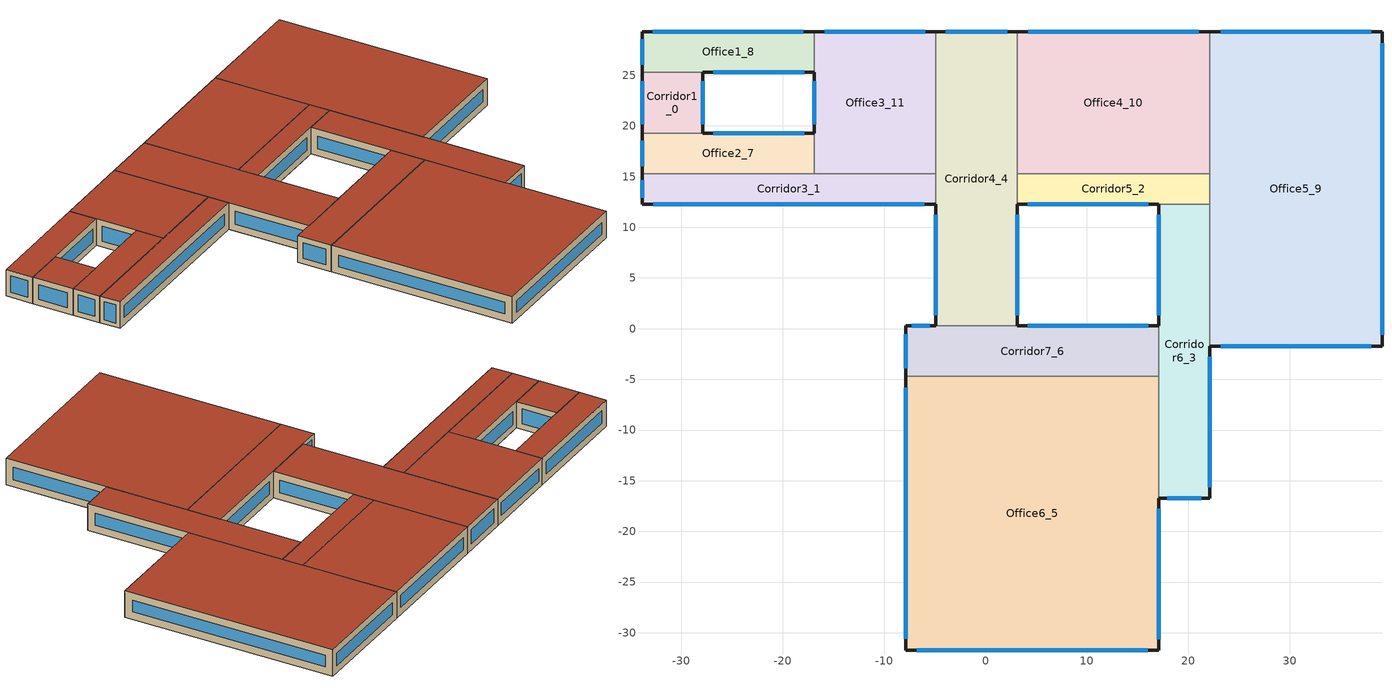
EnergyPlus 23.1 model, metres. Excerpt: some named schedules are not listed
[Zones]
Corridor1_0
 floor outside (90.1-2019 Nonresidential CZ 0 Exterior Floor (Mass)): -33.89,19.28 -33.89,25.28 -27.89,25.28 -27.89,19.28 z7.07
 wall outside (90.1-2019 Nonresidential CZ 0 Exterior Wall (Mass)): -27.89,19.28 -27.89,25.28 / -33.89,25.28 -33.89,19.28 z7.07:11.07
 wall to Office2_7 (Interior Partition (Mass)): -33.89,19.28 -27.89,19.28 z7.07:11.07
 wall to Office1_8 (Interior Partition (Mass)): -27.89,25.28 -33.89,25.28 z7.07:11.07
 window (DoublePaneLoEe2): -27.89,20.16 -27.89,24.41 / -33.89,24.41 -33.89,20.16 z7.94:10.2
 roof outside (90.1-2019 Nonresidential CZ 0 Exterior Roof (Mass)): -33.89,19.28 -27.89,19.28 -27.89,25.28 -33.89,25.28 z11.07
Corridor3_1
 floor outside (90.1-2019 Nonresidential CZ 0 Exterior Floor (Mass)): -33.89,15.28 -4.89,15.28 -4.89,12.28 -33.89,12.28 z7.07
 wall outside (90.1-2019 Nonresidential CZ 0 Exterior Wall (Mass)): -33.89,15.28 -33.89,12.28 -4.89,12.28 z7.07:11.07
 wall to Corridor4_4 (Interior Partition (Mass)): -4.89,12.28 -4.89,15.28 z7.07:11.07
 wall to Office3_11 (Interior Partition (Mass)): -4.89,15.28 -16.89,15.28 z7.07:11.07
 wall to Office2_7 (Interior Partition (Mass)): -16.89,15.28 -33.89,15.28 z7.07:11.07
 window (DoublePaneLoEe2): -33.89,14.66 -33.89,12.91 z7.7:10.45; -32.76,12.28 -6.03,12.28 z8.21:9.94
 roof outside (90.1-2019 Nonresidential CZ 0 Exterior Roof (Mass)): -33.89,15.28 -33.89,12.28 -4.89,12.28 -4.89,15.28 z11.07
Corridor5_2
 floor outside (90.1-2019 Nonresidential CZ 0 Exterior Floor (Mass)): 3.11,15.28 22.11,15.28 22.11,12.28 3.11,12.28 z7.07
 wall outside (90.1-2019 Nonresidential CZ 0 Exterior Wall (Mass)): 3.11,12.28 17.11,12.28 z7.07:11.07
 wall to Corridor4_4 (Interior Partition (Mass)): 3.11,15.28 3.11,12.28 z7.07:11.07
 wall to Corridor6_3 (Interior Partition (Mass)): 17.11,12.28 22.11,12.28 z7.07:11.07
 wall to Office5_9 (Interior Partition (Mass)): 22.11,12.28 22.11,15.28 z7.07:11.07
 wall to Office4_10 (Interior Partition (Mass)): 22.11,15.28 3.11,15.28 z7.07:11.07
 window (DoublePaneLoEe2): 4.16,12.28 16.05,12.28 z8.13:10.02
 roof outside (90.1-2019 Nonresidential CZ 0 Exterior Roof (Mass)): 3.11,15.28 3.11,12.28 22.11,12.28 22.11,15.28 z11.07
Corridor6_3
 floor outside (90.1-2019 Nonresidential CZ 0 Exterior Floor (Mass)): 17.11,12.28 22.11,12.28 22.11,-16.72 17.11,-16.72 z7.07
 wall outside (90.1-2019 Nonresidential CZ 0 Exterior Wall (Mass)): 17.11,12.28 17.11,0.28 / 17.11,-16.72 22.11,-16.72 22.11,-1.72 z7.07:11.07
 wall to Office6_5 (Interior Partition (Mass)): 17.11,-4.72 17.11,-16.72 z7.07:11.07
 wall to Corridor7_6 (Interior Partition (Mass)): 17.11,0.28 17.11,-4.72 z7.07:11.07
 wall to Office5_9 (Interior Partition (Mass)): 22.11,-1.72 22.11,12.28 z7.07:11.07
 window (DoublePaneLoEe2): 17.11,11.25 17.11,1.32 z8.11:10.04; 17.92,-16.72 21.29,-16.72 z7.89:10.26; 22.11,-15.65 22.11,-2.78 z8.14:10.01
 roof outside (90.1-2019 Nonresidential CZ 0 Exterior Roof (Mass)): 17.11,12.28 17.11,-16.72 22.11,-16.72 22.11,12.28 z11.07
Corridor4_4
 floor outside (90.1-2019 Nonresidential CZ 0 Exterior Floor (Mass)): -4.89,0.28 -4.89,29.28 3.11,29.28 3.11,0.28 z7.07
 wall outside (90.1-2019 Nonresidential CZ 0 Exterior Wall (Mass)): 3.11,0.28 3.11,12.28 / 3.11,29.28 -4.89,29.28 / -4.89,12.28 -4.89,0.28 z7.07:11.07
 wall to Corridor7_6 (Interior Partition (Mass)): -4.89,0.28 3.11,0.28 z7.07:11.07
 wall to Office4_10 (Interior Partition (Mass)): 3.11,15.28 3.11,29.28 z7.07:11.07
 wall to Office3_11 (Interior Partition (Mass)): -4.89,29.28 -4.89,15.28 z7.07:11.07
 window (DoublePaneLoEe2): 3.11,1.32 3.11,11.25 / -4.89,11.25 -4.89,1.32 z8.11:10.04; 2.16,29.28 -3.94,29.28 z8.02:10.12
 roof outside (90.1-2019 Nonresidential CZ 0 Exterior Roof (Mass)): -4.89,0.28 3.11,0.28 3.11,29.28 -4.89,29.28 z11.07
Office6_5
 floor outside (90.1-2019 Nonresidential CZ 0 Exterior Floor (Mass)): -7.89,-31.72 -7.89,-4.72 17.11,-4.72 17.11,-31.72 z7.07
 wall outside (90.1-2019 Nonresidential CZ 0 Exterior Wall (Mass)): -7.89,-4.72 -7.89,-31.72 17.11,-31.72 17.11,-16.72 z7.07:11.07
 wall to Corridor7_6 (Interior Partition (Mass)): 17.11,-4.72 -7.89,-4.72 z7.07:11.07
 window (DoublePaneLoEe2): -6.77,-31.72 15.99,-31.72 z8.19:9.95; 17.11,-30.65 17.11,-17.78 z8.14:10.01; -7.89,-5.84 -7.89,-30.59 z8.2:9.95
 roof outside (90.1-2019 Nonresidential CZ 0 Exterior Roof (Mass)): -7.89,-31.72 17.11,-31.72 17.11,-4.72 -7.89,-4.72 z11.07
Corridor7_6
 floor outside (90.1-2019 Nonresidential CZ 0 Exterior Floor (Mass)): -7.89,-4.72 -7.89,0.28 17.11,0.28 17.11,-4.72 z7.07
 wall outside (90.1-2019 Nonresidential CZ 0 Exterior Wall (Mass)): -4.89,0.28 -7.89,0.28 -7.89,-4.72 / 17.11,0.28 3.11,0.28 z7.07:11.07
 window (DoublePaneLoEe2): -5.52,0.28 -7.27,0.28 z7.7:10.45; 16.05,0.28 4.16,0.28 z8.13:10.02; -7.89,-0.53 -7.89,-3.9 z7.89:10.26
 roof outside (90.1-2019 Nonresidential CZ 0 Exterior Roof (Mass)): -7.89,-4.72 17.11,-4.72 17.11,0.28 -7.89,0.28 z11.07
Office2_7
 floor outside (90.1-2019 Nonresidential CZ 0 Exterior Floor (Mass)): -33.89,19.28 -16.89,19.28 -16.89,15.28 -33.89,15.28 z7.07
 wall outside (90.1-2019 Nonresidential CZ 0 Exterior Wall (Mass)): -33.89,19.28 -33.89,15.28 / -16.89,19.28 -27.89,19.28 z7.07:11.07
 wall to Office3_11 (Interior Partition (Mass)): -16.89,15.28 -16.89,19.28 z7.07:11.07
 window (DoublePaneLoEe2): -33.89,18.55 -33.89,16.02 z7.81:10.34; -17.91,19.28 -26.87,19.28 z8.09:10.05
 roof outside (90.1-2019 Nonresidential CZ 0 Exterior Roof (Mass)): -33.89,19.28 -33.89,15.28 -16.89,15.28 -16.89,19.28 z11.07
Office1_8
 floor outside (90.1-2019 Nonresidential CZ 0 Exterior Floor (Mass)): -33.89,29.28 -16.89,29.28 -16.89,25.28 -33.89,25.28 z7.07
 wall outside (90.1-2019 Nonresidential CZ 0 Exterior Wall (Mass)): -27.89,25.28 -16.89,25.28 / -16.89,29.28 -33.89,29.28 -33.89,25.28 z7.07:11.07
 wall to Office3_11 (Interior Partition (Mass)): -16.89,25.28 -16.89,29.28 z7.07:11.07
 window (DoublePaneLoEe2): -33.89,28.55 -33.89,26.02 z7.81:10.34; -26.87,25.28 -17.91,25.28 z8.09:10.05; -17.98,29.28 -32.81,29.28 z8.16:9.99
 roof outside (90.1-2019 Nonresidential CZ 0 Exterior Roof (Mass)): -33.89,29.28 -33.89,25.28 -16.89,25.28 -16.89,29.28 z11.07
Office5_9
 floor outside (90.1-2019 Nonresidential CZ 0 Exterior Floor (Mass)): 22.11,-1.72 22.11,29.28 39.11,29.28 39.11,-1.72 z7.07
 wall outside (90.1-2019 Nonresidential CZ 0 Exterior Wall (Mass)): 22.11,-1.72 39.11,-1.72 39.11,29.28 22.11,29.28 z7.07:11.07
 wall to Office4_10 (Interior Partition (Mass)): 22.11,29.28 22.11,15.28 z7.07:11.07
 window (DoublePaneLoEe2): 23.19,-1.72 38.02,-1.72 / 38.02,29.28 23.19,29.28 z8.16:9.99; 39.11,-0.58 39.11,28.15 z8.21:9.94
 roof outside (90.1-2019 Nonresidential CZ 0 Exterior Roof (Mass)): 22.11,-1.72 39.11,-1.72 39.11,29.28 22.11,29.28 z11.07
Office4_10
 floor outside (90.1-2019 Nonresidential CZ 0 Exterior Floor (Mass)): 3.11,29.28 22.11,29.28 22.11,15.28 3.11,15.28 z7.07
 wall outside (90.1-2019 Nonresidential CZ 0 Exterior Wall (Mass)): 22.11,29.28 3.11,29.28 z7.07:11.07
 window (DoublePaneLoEe2): 21.01,29.28 4.2,29.28 z8.17:9.98
 roof outside (90.1-2019 Nonresidential CZ 0 Exterior Roof (Mass)): 3.11,29.28 3.11,15.28 22.11,15.28 22.11,29.28 z11.07
Office3_11
 floor outside (90.1-2019 Nonresidential CZ 0 Exterior Floor (Mass)): -16.89,15.28 -16.89,29.28 -4.89,29.28 -4.89,15.28 z7.07
 wall outside (90.1-2019 Nonresidential CZ 0 Exterior Wall (Mass)): -4.89,29.28 -16.89,29.28 / -16.89,25.28 -16.89,19.28 z7.07:11.07
 window (90.1-2019 Nonresidential CZ 0 Glazing (Operable)): -5.93,29.28 -15.86,29.28 z8.11:10.04; -16.89,24.41 -16.89,20.16 z7.94:10.2
 roof outside (90.1-2019 Nonresidential CZ 0 Exterior Roof (Mass)): -16.89,15.28 -4.89,15.28 -4.89,29.28 -16.89,29.28 z11.07
[Site:GroundTemperature:BuildingSurface]
18, 18, 18, 18, 18, 18, 18, 18, 18, 18, 18, 18
[Site:GroundReflectance]
0.2, 0.2, 0.2, 0.2, 0.2, 0.2, 0.2, 0.2, 0.2, 0.2, 0.2, 0.2
[Site:GroundReflectance:SnowModifier]
1, 1
[Site:WeatherStation]
Wind Sensor Height Above Ground {m}=10; Wind Speed Profile Exponent=0.22; Wind Speed Profile Boundary Layer Thickness {m}=370; Air Temperature Sensor Height Above Ground {m}=1.5
[SizingPeriod:WeatherFileConditionType] Use Weather File Daylight Saving Period=No; Use Weather File Rain and Snow Indicators=No
Name | Period Selection | Day Type
Extreme Summer Weather Period for Design | SummerExtreme | SummerDesignDay
Extreme Winter Weather Period for Design | WinterExtreme | WinterDesignDay
[Building]
Building: North Axis {deg}=0; Terrain=Suburbs; Loads Convergence Tolerance Value=0.04; Temperature Convergence Tolerance Value {deltaC}=0.25; Solar Distribution=FullExterior; Maximum Number of Warmup Days=30; Minimum Number of Warmup Days=7
[Construction]
Interior Partition (Mass): Plaster_0.013_Interior Partition (Mass), Plaster_0.013_Interior Partition (Mass)
90.1-2019 Nonresidential CZ 0 Exterior Wall (Mass): Stucco_0.025_90.1-2019 Nonresidential CZ 0 Exterior Wall (Mass), Concrete_0.203_90.1-2019 Nonresidential CZ 0 Exterior Wall (Mass), Mineral Wool_0.006340168156952033_90.1-2019 Nonresidential CZ 0 Exterior Wall (Mass), Plaster_0.013_90.1-2019 Nonresidential CZ 0 Exterior Wall (Mass)
90.1-2019 Nonresidential CZ 0 Exterior Floor (Mass): Stucco_0.025_90.1-2019 Nonresidential CZ 0 Exterior Floor (Mass), Mineral Wool_0.005244967487677573_90.1-2019 Nonresidential CZ 0 Exterior Floor (Mass), Concrete_0.102_90.1-2019 Nonresidential CZ 0 Exterior Floor (Mass), Carpet_0.02_90.1-2019 Nonresidential CZ 0 Exterior Floor (Mass)
90.1-2019 Nonresidential CZ 0 Exterior Roof (Mass): Vaporpermeable Felt_0.003_90.1-2019 Nonresidential CZ 0 Exterior Roof (Mass), XPS Board_0.14713995500631277_90.1-2019 Nonresidential CZ 0 Exterior Roof (Mass), Concrete_0.203_90.1-2019 Nonresidential CZ 0 Exterior Roof (Mass), Acoustic Tile_0.005_90.1-2019 Nonresidential CZ 0 Exterior Roof (Mass)
DoublePaneLoEe2: DoublePaneLoEe2Window
90.1-2019 Nonresidential CZ 0 Glazing (Operable): 90.1-2019 Nonresidential CZ 0 Glazing (Operable)Window
[Material]
Plaster_0.013_Interior Partition (Mass): Roughness=Rough; @Interior Partition (Mass):Plaster-Thickness@ [m]=0.013; @Interior Partition (Mass):Plaster-Conductivity@ [W/m-K]=1; @Interior Partition (Mass):Plaster-Density@ [kg/m3]=2000; @Interior Partition (Mass):Plaster-SpecificHeat@ [J/kg-K]=1130; @Interior Partition (Mass):Plaster-ThermalEmittance@=0.9; @Interior Partition (Mass):Plaster-SolarAbsorptance@=0.7; @Interior Partition (Mass):Plaster-VisibleAbsorptance@=0.7
Stucco_0.025_90.1-2019 Nonresidential CZ 0 Exterior Wall (Mass): Roughness=Smooth; @90.1-2019 Nonresidential CZ 0 Exterior Wall (Mass):Stucco-Thickness@ [m]=0.025; @90.1-2019 Nonresidential CZ 0 Exterior Wall (Mass):Stucco-Conductivity@ [W/m-K]=0.72; @90.1-2019 Nonresidential CZ 0 Exterior Wall (Mass):Stucco-Density@ [kg/m3]=1856; @90.1-2019 Nonresidential CZ 0 Exterior Wall (Mass):Stucco-SpecificHeat@ [J/kg-K]=840; @90.1-2019 Nonresidential CZ 0 Exterior Wall (Mass):Stucco-ThermalEmittance@=0.9; @90.1-2019 Nonresidential CZ 0 Exterior Wall (Mass):Stucco-SolarAbsorptance@=0.7; @90.1-2019 Nonresidential CZ 0 Exterior Wall (Mass):Stucco-VisibleAbsorptance@=0.7
Concrete_0.203_90.1-2019 Nonresidential CZ 0 Exterior Wall (Mass): Roughness=Rough; @90.1-2019 Nonresidential CZ 0 Exterior Wall (Mass):Concrete-Thickness@ [m]=0.203; @90.1-2019 Nonresidential CZ 0 Exterior Wall (Mass):Concrete-Conductivity@ [W/m-K]=2; @90.1-2019 Nonresidential CZ 0 Exterior Wall (Mass):Concrete-Density@ [kg/m3]=2400; @90.1-2019 Nonresidential CZ 0 Exterior Wall (Mass):Concrete-SpecificHeat@ [J/kg-K]=950; @90.1-2019 Nonresidential CZ 0 Exterior Wall (Mass):Concrete-ThermalEmittance@=0.9; @90.1-2019 Nonresidential CZ 0 Exterior Wall (Mass):Concrete-SolarAbsorptance@=0.7; @90.1-2019 Nonresidential CZ 0 Exterior Wall (Mass):Concrete-VisibleAbsorptance@=0.7
Mineral Wool_0.006340168156952033_90.1-2019 Nonresidential CZ 0 Exterior Wall (Mass): Roughness=Rough; @90.1-2019 Nonresidential CZ 0 Exterior Wall (Mass):Mineral Wool-Thickness@ [m]=0.00634017; @90.1-2019 Nonresidential CZ 0 Exterior Wall (Mass):Mineral Wool-Conductivity@ [W/m-K]=0.041; @90.1-2019 Nonresidential CZ 0 Exterior Wall (Mass):Mineral Wool-Density@ [kg/m3]=155; @90.1-2019 Nonresidential CZ 0 Exterior Wall (Mass):Mineral Wool-SpecificHeat@ [J/kg-K]=1130; @90.1-2019 Nonresidential CZ 0 Exterior Wall (Mass):Mineral Wool-ThermalEmittance@=0.9; @90.1-2019 Nonresidential CZ 0 Exterior Wall (Mass):Mineral Wool-SolarAbsorptance@=0.7; @90.1-2019 Nonresidential CZ 0 Exterior Wall (Mass):Mineral Wool-VisibleAbsorptance@=0.7
Plaster_0.013_90.1-2019 Nonresidential CZ 0 Exterior Wall (Mass): Roughness=Rough; @90.1-2019 Nonresidential CZ 0 Exterior Wall (Mass):Plaster-Thickness@ [m]=0.013; @90.1-2019 Nonresidential CZ 0 Exterior Wall (Mass):Plaster-Conductivity@ [W/m-K]=1; @90.1-2019 Nonresidential CZ 0 Exterior Wall (Mass):Plaster-Density@ [kg/m3]=2000; @90.1-2019 Nonresidential CZ 0 Exterior Wall (Mass):Plaster-SpecificHeat@ [J/kg-K]=1130; @90.1-2019 Nonresidential CZ 0 Exterior Wall (Mass):Plaster-ThermalEmittance@=0.9; @90.1-2019 Nonresidential CZ 0 Exterior Wall (Mass):Plaster-SolarAbsorptance@=0.7; @90.1-2019 Nonresidential CZ 0 Exterior Wall (Mass):Plaster-VisibleAbsorptance@=0.7
Stucco_0.025_90.1-2019 Nonresidential CZ 0 Exterior Floor (Mass): Roughness=Smooth; @90.1-2019 Nonresidential CZ 0 Exterior Floor (Mass):Stucco-Thickness@ [m]=0.025; @90.1-2019 Nonresidential CZ 0 Exterior Floor (Mass):Stucco-Conductivity@ [W/m-K]=0.72; @90.1-2019 Nonresidential CZ 0 Exterior Floor (Mass):Stucco-Density@ [kg/m3]=1856; @90.1-2019 Nonresidential CZ 0 Exterior Floor (Mass):Stucco-SpecificHeat@ [J/kg-K]=840; @90.1-2019 Nonresidential CZ 0 Exterior Floor (Mass):Stucco-ThermalEmittance@=0.9; @90.1-2019 Nonresidential CZ 0 Exterior Floor (Mass):Stucco-SolarAbsorptance@=0.7; @90.1-2019 Nonresidential CZ 0 Exterior Floor (Mass):Stucco-VisibleAbsorptance@=0.7
Mineral Wool_0.005244967487677573_90.1-2019 Nonresidential CZ 0 Exterior Floor (Mass): Roughness=Rough; @90.1-2019 Nonresidential CZ 0 Exterior Floor (Mass):Mineral Wool-Thickness@ [m]=0.00524497; @90.1-2019 Nonresidential CZ 0 Exterior Floor (Mass):Mineral Wool-Conductivity@ [W/m-K]=0.041; @90.1-2019 Nonresidential CZ 0 Exterior Floor (Mass):Mineral Wool-Density@ [kg/m3]=155; @90.1-2019 Nonresidential CZ 0 Exterior Floor (Mass):Mineral Wool-SpecificHeat@ [J/kg-K]=1130; @90.1-2019 Nonresidential CZ 0 Exterior Floor (Mass):Mineral Wool-ThermalEmittance@=0.9; @90.1-2019 Nonresidential CZ 0 Exterior Floor (Mass):Mineral Wool-SolarAbsorptance@=0.7; @90.1-2019 Nonresidential CZ 0 Exterior Floor (Mass):Mineral Wool-VisibleAbsorptance@=0.7
Concrete_0.102_90.1-2019 Nonresidential CZ 0 Exterior Floor (Mass): Roughness=Rough; @90.1-2019 Nonresidential CZ 0 Exterior Floor (Mass):Concrete-Thickness@ [m]=0.102; @90.1-2019 Nonresidential CZ 0 Exterior Floor (Mass):Concrete-Conductivity@ [W/m-K]=2; @90.1-2019 Nonresidential CZ 0 Exterior Floor (Mass):Concrete-Density@ [kg/m3]=2400; @90.1-2019 Nonresidential CZ 0 Exterior Floor (Mass):Concrete-SpecificHeat@ [J/kg-K]=950; @90.1-2019 Nonresidential CZ 0 Exterior Floor (Mass):Concrete-ThermalEmittance@=0.9; @90.1-2019 Nonresidential CZ 0 Exterior Floor (Mass):Concrete-SolarAbsorptance@=0.7; @90.1-2019 Nonresidential CZ 0 Exterior Floor (Mass):Concrete-VisibleAbsorptance@=0.7
Carpet_0.02_90.1-2019 Nonresidential CZ 0 Exterior Floor (Mass): Roughness=MediumRough; @90.1-2019 Nonresidential CZ 0 Exterior Floor (Mass):Carpet-Thickness@ [m]=0.02; @90.1-2019 Nonresidential CZ 0 Exterior Floor (Mass):Carpet-Conductivity@ [W/m-K]=0.06; @90.1-2019 Nonresidential CZ 0 Exterior Floor (Mass):Carpet-Density@ [kg/m3]=288; @90.1-2019 Nonresidential CZ 0 Exterior Floor (Mass):Carpet-SpecificHeat@ [J/kg-K]=1380; @90.1-2019 Nonresidential CZ 0 Exterior Floor (Mass):Carpet-ThermalEmittance@=0.9; @90.1-2019 Nonresidential CZ 0 Exterior Floor (Mass):Carpet-SolarAbsorptance@=0.7; @90.1-2019 Nonresidential CZ 0 Exterior Floor (Mass):Carpet-VisibleAbsorptance@=0.7
Vaporpermeable Felt_0.003_90.1-2019 Nonresidential CZ 0 Exterior Roof (Mass): Roughness=Rough; @90.1-2019 Nonresidential CZ 0 Exterior Roof (Mass):Vaporpermeable Felt-Thickness@ [m]=0.003; @90.1-2019 Nonresidential CZ 0 Exterior Roof (Mass):Vaporpermeable Felt-Conductivity@ [W/m-K]=0.909091; @90.1-2019 Nonresidential CZ 0 Exterior Roof (Mass):Vaporpermeable Felt-Density@ [kg/m3]=0.5; @90.1-2019 Nonresidential CZ 0 Exterior Roof (Mass):Vaporpermeable Felt-SpecificHeat@ [J/kg-K]=1800; @90.1-2019 Nonresidential CZ 0 Exterior Roof (Mass):Vaporpermeable Felt-ThermalEmittance@=0.9; @90.1-2019 Nonresidential CZ 0 Exterior Roof (Mass):Vaporpermeable Felt-SolarAbsorptance@=0.7; @90.1-2019 Nonresidential CZ 0 Exterior Roof (Mass):Vaporpermeable Felt-VisibleAbsorptance@=0.7
XPS Board_0.14713995500631277_90.1-2019 Nonresidential CZ 0 Exterior Roof (Mass): Roughness=Rough; @90.1-2019 Nonresidential CZ 0 Exterior Roof (Mass):XPS Board-Thickness@ [m]=0.14714; @90.1-2019 Nonresidential CZ 0 Exterior Roof (Mass):XPS Board-Conductivity@ [W/m-K]=0.034; @90.1-2019 Nonresidential CZ 0 Exterior Roof (Mass):XPS Board-Density@ [kg/m3]=35; @90.1-2019 Nonresidential CZ 0 Exterior Roof (Mass):XPS Board-SpecificHeat@ [J/kg-K]=1400; @90.1-2019 Nonresidential CZ 0 Exterior Roof (Mass):XPS Board-ThermalEmittance@=0.9; @90.1-2019 Nonresidential CZ 0 Exterior Roof (Mass):XPS Board-SolarAbsorptance@=0.7; @90.1-2019 Nonresidential CZ 0 Exterior Roof (Mass):XPS Board-VisibleAbsorptance@=0.7
Concrete_0.203_90.1-2019 Nonresidential CZ 0 Exterior Roof (Mass): Roughness=Rough; @90.1-2019 Nonresidential CZ 0 Exterior Roof (Mass):Concrete-Thickness@ [m]=0.203; @90.1-2019 Nonresidential CZ 0 Exterior Roof (Mass):Concrete-Conductivity@ [W/m-K]=2; @90.1-2019 Nonresidential CZ 0 Exterior Roof (Mass):Concrete-Density@ [kg/m3]=2400; @90.1-2019 Nonresidential CZ 0 Exterior Roof (Mass):Concrete-SpecificHeat@ [J/kg-K]=950; @90.1-2019 Nonresidential CZ 0 Exterior Roof (Mass):Concrete-ThermalEmittance@=0.9; @90.1-2019 Nonresidential CZ 0 Exterior Roof (Mass):Concrete-SolarAbsorptance@=0.7; @90.1-2019 Nonresidential CZ 0 Exterior Roof (Mass):Concrete-VisibleAbsorptance@=0.7
Acoustic Tile_0.005_90.1-2019 Nonresidential CZ 0 Exterior Roof (Mass): Roughness=MediumSmooth; @90.1-2019 Nonresidential CZ 0 Exterior Roof (Mass):Acoustic Tile-Thickness@ [m]=0.005; @90.1-2019 Nonresidential CZ 0 Exterior Roof (Mass):Acoustic Tile-Conductivity@ [W/m-K]=0.06; @90.1-2019 Nonresidential CZ 0 Exterior Roof (Mass):Acoustic Tile-Density@ [kg/m3]=368; @90.1-2019 Nonresidential CZ 0 Exterior Roof (Mass):Acoustic Tile-SpecificHeat@ [J/kg-K]=590; @90.1-2019 Nonresidential CZ 0 Exterior Roof (Mass):Acoustic Tile-ThermalEmittance@=0.9; @90.1-2019 Nonresidential CZ 0 Exterior Roof (Mass):Acoustic Tile-SolarAbsorptance@=0.7; @90.1-2019 Nonresidential CZ 0 Exterior Roof (Mass):Acoustic Tile-VisibleAbsorptance@=0.7
[WindowMaterial:SimpleGlazingSystem]
Name | @DoublePaneLoEe2-UValue@ | @DoublePaneLoEe2-SolarHeatGainCoefficient@ | @DoublePaneLoEe2-VisibleTransmittance@ | @90.1-2019 Nonresidential CZ 0 Glazing (Operable)-UValue@ | @90.1-2019 Nonresidential CZ 0 Glazing (Operable)-SolarHeatGainCoefficient@ | @90.1-2019 Nonresidential CZ 0 Glazing (Operable)-VisibleTransmittance@
DoublePaneLoEe2Window | 1.493 | 0.373 | 0.444
90.1-2019 Nonresidential CZ 0 Glazing (Operable)Window |  |  |  | 3.52052 | 0.2 | 0.22
[Zone] Rotation [deg]=0; Type=1; Multiplier=1; Zone Inside Convection Algorithm=TARP; Zone Outside Convection Algorithm=DOE-2
Name | Volume [m3] | Area [m2]
Corridor1_0 | 144 | 36
Corridor3_1 | 348 | 87
Corridor5_2 | 228 | 57
Corridor6_3 | 580 | 145
Corridor4_4 | 928 | 232
Office6_5 | 2700 | 675
Corridor7_6 | 500 | 125
Office2_7; Office1_8 | 272 | 68
Office5_9 | 2108 | 527
Office4_10 | 1064 | 266
Office3_11 | 672 | 168
[People] Number of People Calculation Method=People/Area; Fraction Radiant=0.3; Sensible Heat Fraction=AUTOCALCULATE; Carbon Dioxide Generation Rate [m3/s-W]=3.82E-08; Enable ASHRAE 55 Comfort Warnings=No; Mean Radiant Temperature Calculation Type=ZoneAveraged; Clothing Insulation Calculation Method=DynamicClothingModelASHRAE55; Air Velocity Schedule=AirSpeed 0; Thermal Comfort Model 1 Type=AdaptiveASH55; Thermal Comfort Model 2 Type=Pierce; Thermal Comfort Model 3 Type=Fanger
Name | Zone or ZoneList | OccupancySchedule | PeopleDensity [person/m2] | Activity Level Schedule | Work Efficiency Schedule
People Corridor1_0 | Corridor1_0 | 8am-6pm | 0.108 | Corridor1_0PeopleActivity | Corridor1_0WorkEfficiency
People Corridor3_1 | Corridor3_1 | 8am-6pm | 0.108 | Corridor3_1PeopleActivity | Corridor3_1WorkEfficiency
People Corridor5_2 | Corridor5_2 | 8am-6pm | 0.108 | Corridor5_2PeopleActivity | Corridor5_2WorkEfficiency
People Corridor6_3 | Corridor6_3 | 8am-6pm | 0.108 | Corridor6_3PeopleActivity | Corridor6_3WorkEfficiency
People Corridor4_4 | Corridor4_4 | 8am-6pm | 0.108 | Corridor4_4PeopleActivity | Corridor4_4WorkEfficiency
People Office6_5 | Office6_5 | 9am-6pm | 0.107601 | Office6_5PeopleActivity | Office6_5WorkEfficiency
People Corridor7_6 | Corridor7_6 | 8am-6pm | 0.108 | Corridor7_6PeopleActivity | Corridor7_6WorkEfficiency
People Office2_7 | Office2_7 | 9am-6pm | 0.107601 | Office2_7PeopleActivity | Office2_7WorkEfficiency
People Office1_8 | Office1_8 | 9am-6pm | 0.108 | Office1_8PeopleActivity | Office1_8WorkEfficiency
People Office5_9 | Office5_9 | 9am-6pm | 0.107601 | Office5_9PeopleActivity | Office5_9WorkEfficiency
People Office4_10 | Office4_10 | 9am-6pm | 0.107601 | Office4_10PeopleActivity | Office4_10WorkEfficiency
People Office3_11 | Office3_11 | 9am-6pm | 0.107601 | Office3_11PeopleActivity | Office3_11WorkEfficiency
[ElectricEquipment] Design Level Calculation Method=Watts/Area; Fraction Latent=0; Fraction Radiant=.2; Fraction Lost=0
Name | Zone or ZoneList | EquipmentAvailibilitySchedule | EquipmentPowerDensity [W/m2]
Corridor1_0 Equipment | Corridor1_0 | College BLDG_EQUIP_SCH_Base | 12
Corridor3_1 Equipment | Corridor3_1 | College BLDG_EQUIP_SCH_Base | 12
Corridor5_2 Equipment | Corridor5_2 | College BLDG_EQUIP_SCH_Base | 12
Corridor6_3 Equipment | Corridor6_3 | College BLDG_EQUIP_SCH_Base | 12
Corridor4_4 Equipment | Corridor4_4 | College BLDG_EQUIP_SCH_Base | 12
Office6_5 Equipment | Office6_5 | equipOffice | 12
Corridor7_6 Equipment | Corridor7_6 | College BLDG_EQUIP_SCH_Base | 12
Office2_7 Equipment | Office2_7 | equipOffice | 12
Office1_8 Equipment | Office1_8 | College BLDG_EQUIP_SCH_Base | 12
Office5_9 Equipment | Office5_9 | equipOffice | 12
Office4_10 Equipment | Office4_10 | equipOffice | 12
Office3_11 Equipment | Office3_11 | equipOffice | 8
[Lights] Design Level Calculation Method=Watts/Area; Return Air Fraction=0; Fraction Radiant=.42; Fraction Visible=.18; Fraction Replaceable=1
Name | Zone or ZoneList | LightsAvailibilitySchedule | LightingPowerDensity [W/m2]
Corridor1_0 General lighting | Corridor1_0 | College BLDG_LIGHT_SCH | 12.5
Corridor3_1 General lighting | Corridor3_1 | College BLDG_LIGHT_SCH | 12.5
Corridor5_2 General lighting | Corridor5_2 | College BLDG_LIGHT_SCH | 12.5
Corridor6_3 General lighting | Corridor6_3 | College BLDG_LIGHT_SCH | 12.5
Corridor4_4 General lighting | Corridor4_4 | College BLDG_LIGHT_SCH | 12.5
Office6_5 General lighting | Office6_5 | lightsOffice | 12.5
Corridor7_6 General lighting | Corridor7_6 | College BLDG_LIGHT_SCH | 12.5
Office2_7 General lighting | Office2_7 | lightsOffice | 12.5
Office1_8 General lighting | Office1_8 | College BLDG_LIGHT_SCH | 12.5
Office5_9 General lighting | Office5_9 | lightsOffice | 12.5
Office4_10 General lighting | Office4_10 | lightsOffice | 12.5
Office3_11 General lighting | Office3_11 | lightsOffice | 8
[ZoneVentilation:WindandStackOpenArea] Opening Effectiveness=0; Effective Angle {deg}=0; Discharge Coefficient for Opening=0.6; Minimum Indoor Temperature {C}=22; Maximum Indoor Temperature {C}=100; Delta Temperature {deltaC}=1; Minimum Outdoor Temperature {C}=0; Maximum Outdoor Temperature {C}=30; Maximum Wind Speed {m/s}=40
Name | Zone | Opening Area {m2} | Opening Area Fraction Schedule | Height Difference {m}
Corridor1_0NatVent_Buoy | Corridor1_0 | 15.36 | NatVentAvail_Corridor1_0 | 0.563941
Corridor3_1NatVent_Buoy | Corridor3_1 | 40.96 | NatVentAvail_Corridor3_1 | 0.457591
Corridor5_2NatVent_Buoy | Corridor5_2 | 17.92 | NatVentAvail_Corridor5_2 | 0.471191
Corridor6_3NatVent_Buoy | Corridor6_3 | 40.96 | NatVentAvail_Corridor6_3 | 0.492491
Corridor4_4NatVent_Buoy | Corridor4_4 | 40.96 | NatVentAvail_Corridor4_4 | 0.493604
Office6_5NatVent_Buoy | Office6_5 | 85.76 | NatVentAvail_Office6_5 | 0.444248
Corridor7_6NatVent_Buoy | Corridor7_6 | 28.16 | NatVentAvail_Corridor7_6 | 0.528293
Office2_7NatVent_Buoy | Office2_7 | 19.2 | NatVentAvail_Office2_7 | 0.528633
Office1_8NatVent_Buoy | Office1_8 | 40.96 | NatVentAvail_Office1_8 | 0.49133
Office5_9NatVent_Buoy | Office5_9 | 83.2 | NatVentAvail_Office5_9 | 0.445654
Office4_10NatVent_Buoy | Office4_10 | 24.32 | NatVentAvail_Office4_10 | 0.45215
Office3_11NatVent_Buoy | Office3_11 | 23.04 | NatVentAvail_Office3_11 | 0.51014
[ZoneInfiltration:DesignFlowRate] Schedule=On; Design Flow Rate Calculation Method=Flow/ExteriorArea; Flow per Exterior Surface Area [m3/s-m2]=0.00056896
Corridor1_0Infiltration: Zone or ZoneList=Corridor1_0; @Corridor1_0-InfiltrationConstantCoefficient@=1; @Corridor1_0-InfiltrationTemperatureCoefficient@=0; @Corridor1_0-InfiltrationWindVelocityCoefficient@=0; @Corridor1_0-InfiltrationWindVelocitySquaredCoefficient@=0
Corridor3_1Infiltration: Zone or ZoneList=Corridor3_1; @Corridor3_1-InfiltrationConstantCoefficient@=1; @Corridor3_1-InfiltrationTemperatureCoefficient@=0; @Corridor3_1-InfiltrationWindVelocityCoefficient@=0; @Corridor3_1-InfiltrationWindVelocitySquaredCoefficient@=0
Corridor5_2Infiltration: Zone or ZoneList=Corridor5_2; @Corridor5_2-InfiltrationConstantCoefficient@=1; @Corridor5_2-InfiltrationTemperatureCoefficient@=0; @Corridor5_2-InfiltrationWindVelocityCoefficient@=0; @Corridor5_2-InfiltrationWindVelocitySquaredCoefficient@=0
Corridor6_3Infiltration: Zone or ZoneList=Corridor6_3; @Corridor6_3-InfiltrationConstantCoefficient@=1; @Corridor6_3-InfiltrationTemperatureCoefficient@=0; @Corridor6_3-InfiltrationWindVelocityCoefficient@=0; @Corridor6_3-InfiltrationWindVelocitySquaredCoefficient@=0
Corridor4_4Infiltration: Zone or ZoneList=Corridor4_4; @Corridor4_4-InfiltrationConstantCoefficient@=1; @Corridor4_4-InfiltrationTemperatureCoefficient@=0; @Corridor4_4-InfiltrationWindVelocityCoefficient@=0; @Corridor4_4-InfiltrationWindVelocitySquaredCoefficient@=0
Office6_5Infiltration: Zone or ZoneList=Office6_5; @Office6_5-InfiltrationConstantCoefficient@=1; @Office6_5-InfiltrationTemperatureCoefficient@=0; @Office6_5-InfiltrationWindVelocityCoefficient@=0; @Office6_5-InfiltrationWindVelocitySquaredCoefficient@=0
Corridor7_6Infiltration: Zone or ZoneList=Corridor7_6; @Corridor7_6-InfiltrationConstantCoefficient@=1; @Corridor7_6-InfiltrationTemperatureCoefficient@=0; @Corridor7_6-InfiltrationWindVelocityCoefficient@=0; @Corridor7_6-InfiltrationWindVelocitySquaredCoefficient@=0
Office2_7Infiltration: Zone or ZoneList=Office2_7; @Office2_7-InfiltrationConstantCoefficient@=1; @Office2_7-InfiltrationTemperatureCoefficient@=0; @Office2_7-InfiltrationWindVelocityCoefficient@=0; @Office2_7-InfiltrationWindVelocitySquaredCoefficient@=0
Office1_8Infiltration: Zone or ZoneList=Office1_8; @Office1_8-InfiltrationConstantCoefficient@=1; @Office1_8-InfiltrationTemperatureCoefficient@=0; @Office1_8-InfiltrationWindVelocityCoefficient@=0; @Office1_8-InfiltrationWindVelocitySquaredCoefficient@=0
Office5_9Infiltration: Zone or ZoneList=Office5_9; @Office5_9-InfiltrationConstantCoefficient@=1; @Office5_9-InfiltrationTemperatureCoefficient@=0; @Office5_9-InfiltrationWindVelocityCoefficient@=0; @Office5_9-InfiltrationWindVelocitySquaredCoefficient@=0
Office4_10Infiltration: Zone or ZoneList=Office4_10; @Office4_10-InfiltrationConstantCoefficient@=1; @Office4_10-InfiltrationTemperatureCoefficient@=0; @Office4_10-InfiltrationWindVelocityCoefficient@=0; @Office4_10-InfiltrationWindVelocitySquaredCoefficient@=0
Office3_11Infiltration: Zone or ZoneList=Office3_11; @Office3_11-InfiltrationConstantCoefficient@=1; @Office3_11-InfiltrationTemperatureCoefficient@=0; @Office3_11-InfiltrationWindVelocityCoefficient@=0; @Office3_11-InfiltrationWindVelocitySquaredCoefficient@=0
[Daylighting:Controls] Daylighting Method=SplitFlux; Lighting control type { 1 = continuous,2 = stepped,3 = continuous / off}=Continuous; Minimum Input Power Fraction for Continuous Dimming Control=0.1; Minimum Light Output Fraction for Continuous Dimming Control=0.1; Number of Stepped Control Steps=3; Probability Lighting will be Reset When Needed in Manual Stepped Control=1; Maximum Allowable Discomfort Glare Index=22; Fraction of Zone Controlled by Reference Point 1=1
Office6_5_DaylCtrl: Zone=Office6_5; @Office6_5-LightsAvailibilitySchedule@=lightsOffice; Daylighting Reference Point 1=Office6_5_DaylCtrlRefPt1; @Office6_5-IlluminanceSetpoint@ [lux at Reference Point 1]=500
Office2_7_DaylCtrl: Zone=Office2_7; Daylighting Reference Point 1=Office2_7_DaylCtrlRefPt1; @Office2_7-LightsAvailibilitySchedule@=lightsOffice; @Office2_7-IlluminanceSetpoint@ [lux at Reference Point 1]=500
Office5_9_DaylCtrl: Zone=Office5_9; Daylighting Reference Point 1=Office5_9_DaylCtrlRefPt1; @Office5_9-LightsAvailibilitySchedule@=lightsOffice; @Office5_9-IlluminanceSetpoint@ [lux at Reference Point 1]=500
Office4_10_DaylCtrl: Zone=Office4_10; Daylighting Reference Point 1=Office4_10_DaylCtrlRefPt1; @Office4_10-LightsAvailibilitySchedule@=lightsOffice; @Office4_10-IlluminanceSetpoint@ [lux at Reference Point 1]=500
Office3_11_DaylCtrl: Zone=Office3_11; Daylighting Reference Point 1=Office3_11_DaylCtrlRefPt1; @Office3_11-LightsAvailibilitySchedule@=lightsOffice; @Office3_11-IlluminanceSetpoint@ [lux at Reference Point 1]=500
[Zone equipment]
Corridor1_0: Corridor1_0 Ideal Loads Air
Corridor3_1: Corridor3_1 Ideal Loads Air
Corridor5_2: Corridor5_2 Ideal Loads Air
Corridor6_3: Corridor6_3 Ideal Loads Air
Corridor4_4: Corridor4_4 Ideal Loads Air
Office6_5: Office6_5 Ideal Loads Air
Corridor7_6: Corridor7_6 Ideal Loads Air
Office2_7: Office2_7 Ideal Loads Air
Office1_8: Office1_8 Ideal Loads Air
Office5_9: Office5_9 Ideal Loads Air
Office4_10: Office4_10 Ideal Loads Air
Office3_11: Office3_11 Ideal Loads Air
[Sizing:Zone] Zone Cooling Design Supply Air Temperature Input Method=SupplyAirTemperature; Zone Cooling Design Supply Air Temperature {C}=12; Zone Heating Design Supply Air Temperature Input Method=SupplyAirTemperature; Zone Heating Design Supply Air Temperature {C}=35; Zone Cooling Design Supply Air Humidity Ratio {kgWater/kgDryAir}=0.009; Zone Heating Design Supply Air Humidity Ratio {kgWater/kgDryAir}=0.004; Zone Heating Sizing Factor=1.15; Zone Cooling Sizing Factor=1.15; Cooling Design Air Flow Method=DesignDay; Heating Design Air Flow Method=DesignDay
Name | Design Specification Outdoor Air Object
Corridor1_0 | Corridor1_0MinFreshAir
Corridor3_1 | Corridor3_1MinFreshAir
Corridor5_2 | Corridor5_2MinFreshAir
Corridor6_3 | Corridor6_3MinFreshAir
Corridor4_4 | Corridor4_4MinFreshAir
Office6_5 | Office6_5MinFreshAir
Corridor7_6 | Corridor7_6MinFreshAir
Office2_7 | Office2_7MinFreshAir
Office1_8 | Office1_8MinFreshAir
Office5_9 | Office5_9MinFreshAir
Office4_10 | Office4_10MinFreshAir
Office3_11 | Office3_11MinFreshAir
[ZoneControl:Thermostat]
Name | Zone or ZoneList | Control Type Schedule | Control 1
Corridor1_0 Thermostat | Corridor1_0 | Corridor1_0_ZoneControlTypeSched | Dual Setpoint - Zone Corridor1_0
Corridor3_1 Thermostat | Corridor3_1 | Corridor3_1_ZoneControlTypeSched | Dual Setpoint - Zone Corridor3_1
Corridor5_2 Thermostat | Corridor5_2 | Corridor5_2_ZoneControlTypeSched | Dual Setpoint - Zone Corridor5_2
Corridor6_3 Thermostat | Corridor6_3 | Corridor6_3_ZoneControlTypeSched | Dual Setpoint - Zone Corridor6_3
Corridor4_4 Thermostat | Corridor4_4 | Corridor4_4_ZoneControlTypeSched | Dual Setpoint - Zone Corridor4_4
Office6_5 Thermostat | Office6_5 | Office6_5_ZoneControlTypeSched | Dual Setpoint - Zone Office6_5
Corridor7_6 Thermostat | Corridor7_6 | Corridor7_6_ZoneControlTypeSched | Dual Setpoint - Zone Corridor7_6
Office2_7 Thermostat | Office2_7 | Office2_7_ZoneControlTypeSched | Dual Setpoint - Zone Office2_7
Office1_8 Thermostat | Office1_8 | Office1_8_ZoneControlTypeSched | Dual Setpoint - Zone Office1_8
Office5_9 Thermostat | Office5_9 | Office5_9_ZoneControlTypeSched | Dual Setpoint - Zone Office5_9
Office4_10 Thermostat | Office4_10 | Office4_10_ZoneControlTypeSched | Dual Setpoint - Zone Office4_10
Office3_11 Thermostat | Office3_11 | Office3_11_ZoneControlTypeSched | Dual Setpoint - Zone Office3_11
[ThermostatSetpoint:DualSetpoint]
Name | Heating Setpoint Temperature Schedule | Cooling Setpoint Temperature Schedule
Dual Setpoint - Zone Corridor1_0 | Corridor1_0Heating_SP_Sch | Corridor1_0Cooling_SP_Sch
Dual Setpoint - Zone Corridor3_1 | Corridor3_1Heating_SP_Sch | Corridor3_1Cooling_SP_Sch
Dual Setpoint - Zone Corridor5_2; Dual Setpoint - Zone Corridor6_3; Dual Setpoint - Zone Corridor4_4; Dual Setpoint - Zone Corridor7_6 | College HTGSETP_SCH | College CLGSETP_SCH
Dual Setpoint - Zone Office6_5 | Office6_5Heating_SP_Sch | Office6_5Cooling_SP_Sch
Dual Setpoint - Zone Office2_7 | Office2_7Heating_SP_Sch | Office2_7Cooling_SP_Sch
Dual Setpoint - Zone Office1_8 | Office1_8Heating_SP_Sch | Office1_8Cooling_SP_Sch
Dual Setpoint - Zone Office5_9 | Office5_9Heating_SP_Sch | Office5_9Cooling_SP_Sch
Dual Setpoint - Zone Office4_10 | Office4_10Heating_SP_Sch | Office4_10Cooling_SP_Sch
Dual Setpoint - Zone Office3_11 | Office3_11Heating_SP_Sch | Office3_11Cooling_SP_Sch
[DesignSpecification:OutdoorAir] Outdoor Air Method=Sum; MechVentSchedule=AllOn
Corridor1_0MinFreshAir: @Corridor1_0-MinFreshAirPerson@ [m3/s-person]=0; @Corridor1_0-MinFreshAirArea@ [m3/s-m2]=0.000101601
Corridor3_1MinFreshAir: @Corridor3_1-MinFreshAirPerson@ [m3/s-person]=0; @Corridor3_1-MinFreshAirArea@ [m3/s-m2]=0.000101601
Corridor5_2MinFreshAir: @Corridor5_2-MinFreshAirPerson@ [m3/s-person]=0; @Corridor5_2-MinFreshAirArea@ [m3/s-m2]=0.000101601
Corridor6_3MinFreshAir: @Corridor6_3-MinFreshAirPerson@ [m3/s-person]=0; @Corridor6_3-MinFreshAirArea@ [m3/s-m2]=0.000101601
Corridor4_4MinFreshAir: @Corridor4_4-MinFreshAirPerson@ [m3/s-person]=0; @Corridor4_4-MinFreshAirArea@ [m3/s-m2]=0.000101601
Office6_5MinFreshAir: @Office6_5-MinFreshAirPerson@ [m3/s-person]=0.01; @Office6_5-MinFreshAirArea@ [m3/s-m2]=0.001
Corridor7_6MinFreshAir: @Corridor7_6-MinFreshAirPerson@ [m3/s-person]=0; @Corridor7_6-MinFreshAirArea@ [m3/s-m2]=0.000101601
Office2_7MinFreshAir: @Office2_7-MinFreshAirPerson@ [m3/s-person]=0.01; @Office2_7-MinFreshAirArea@ [m3/s-m2]=0.001
Office1_8MinFreshAir: @Office1_8-MinFreshAirPerson@ [m3/s-person]=0.00235975; @Office1_8-MinFreshAirArea@ [m3/s-m2]=0
Office5_9MinFreshAir: @Office5_9-MinFreshAirPerson@ [m3/s-person]=0.01; @Office5_9-MinFreshAirArea@ [m3/s-m2]=0.001
Office4_10MinFreshAir: @Office4_10-MinFreshAirPerson@ [m3/s-person]=0.01; @Office4_10-MinFreshAirArea@ [m3/s-m2]=0.001
Office3_11MinFreshAir: @Office3_11-MinFreshAirPerson@ [m3/s-person]=0.01; @Office3_11-MinFreshAirArea@ [m3/s-m2]=0.001
[Schedule:Constant]
AirSpeed 0: 0
Corridor1_0PeopleActivity; Corridor3_1PeopleActivity; Corridor5_2PeopleActivity; Corridor6_3PeopleActivity; Corridor4_4PeopleActivity; Office6_5PeopleActivity; Corridor7_6PeopleActivity; Office2_7PeopleActivity; Office1_8PeopleActivity; Office5_9PeopleActivity; Office4_10PeopleActivity; Office3_11PeopleActivity: Any Number, 125.28
Corridor1_0WorkEfficiency; Corridor3_1WorkEfficiency; Corridor5_2WorkEfficiency; Corridor6_3WorkEfficiency; Corridor4_4WorkEfficiency; Office6_5WorkEfficiency; Corridor7_6WorkEfficiency; Office2_7WorkEfficiency; Office1_8WorkEfficiency; Office5_9WorkEfficiency; Office4_10WorkEfficiency; Office3_11WorkEfficiency: Any Number, 0
[Schedule:Year]
8am-6pm: Fraction, 8am-6pm_0, 1, 1, 12, 31
College BLDG_LIGHT_SCH: Fraction, College BLDG_LIGHT_SCH_0, 1, 1, 1, 7, College BLDG_LIGHT_SCH_1, 1, 8, 1, 14, College BLDG_LIGHT_SCH_2, 1, 15, 1, 21, College BLDG_LIGHT_SCH_3, 1, 22, 1, 28, College BLDG_LIGHT_SCH_4, 1, 29, 2, 4, College BLDG_LIGHT_SCH_5, 2, 5, 2, 11, College BLDG_LIGHT_SCH_6, 2, 12, 2, 18, College BLDG_LIGHT_SCH_7, 2, 19, 2, 25, College BLDG_LIGHT_SCH_8, 2, 26, 3, 4, College BLDG_LIGHT_SCH_9, 3, 5, 3, 11, College BLDG_LIGHT_SCH_10, 3, 12, 3, 18, College BLDG_LIGHT_SCH_11, 3, 19, 3, 25, College BLDG_LIGHT_SCH_12, 3, 26, 4, 1, College BLDG_LIGHT_SCH_13, 4, 2, 4, 8, College BLDG_LIGHT_SCH_14, 4, 9, 4, 15, College BLDG_LIGHT_SCH_15, 4, 16, 4, 22, College BLDG_LIGHT_SCH_16, 4, 23, 4, 29, College BLDG_LIGHT_SCH_17, 4, 30, 5, 6, College BLDG_LIGHT_SCH_18, 5, 7, 5, 13, College BLDG_LIGHT_SCH_19, 5, 14, 5, 20, College BLDG_LIGHT_SCH_20, 5, 21, 5, 27, College BLDG_LIGHT_SCH_21, 5, 28, 6, 3, College BLDG_LIGHT_SCH_22, 6, 4, 6, 10, College BLDG_LIGHT_SCH_23, 6, 11, 6, 17, College BLDG_LIGHT_SCH_24, 6, 18, 6, 24, College BLDG_LIGHT_SCH_25, 6, 25, 7, 1, College BLDG_LIGHT_SCH_26, 7, 2, 7, 8, College BLDG_LIGHT_SCH_27, 7, 9, 7, 15, College BLDG_LIGHT_SCH_28, 7, 16, 7, 22, College BLDG_LIGHT_SCH_29, 7, 23, 7, 29, College BLDG_LIGHT_SCH_30, 7, 30, 8, 5, College BLDG_LIGHT_SCH_31, 8, 6, 8, 12, College BLDG_LIGHT_SCH_32, 8, 13, 8, 19, College BLDG_LIGHT_SCH_33, 8, 20, 8, 26, College BLDG_LIGHT_SCH_34, 8, 27, 9, 2, College BLDG_LIGHT_SCH_35, 9, 3, 9, 9, College BLDG_LIGHT_SCH_36, 9, 10, 9, 16, College BLDG_LIGHT_SCH_37, 9, 17, 9, 23, College BLDG_LIGHT_SCH_38, 9, 24, 9, 30, College BLDG_LIGHT_SCH_39, 10, 1, 10, 7, College BLDG_LIGHT_SCH_40, 10, 8, 10, 14, College BLDG_LIGHT_SCH_41, 10, 15, 10, 21, College BLDG_LIGHT_SCH_42, 10, 22, 10, 28, College BLDG_LIGHT_SCH_43, 10, 29, 11, 4, College BLDG_LIGHT_SCH_44, 11, 5, 11, 11, College BLDG_LIGHT_SCH_45, 11, 12, 11, 18, College BLDG_LIGHT_SCH_46, 11, 19, 11, 25, College BLDG_LIGHT_SCH_47, 11, 26, 12, 2, College BLDG_LIGHT_SCH_48, 12, 3, 12, 9, College BLDG_LIGHT_SCH_49, 12, 10, 12, 16, College BLDG_LIGHT_SCH_50, 12, 17, 12, 23, College BLDG_LIGHT_SCH_51, 12, 24, 12, 30, College BLDG_LIGHT_SCH_52, 12, 31, 12, 31
College BLDG_EQUIP_SCH_Base: Fraction, College BLDG_EQUIP_SCH_Base_0, 1, 1, 1, 7, College BLDG_EQUIP_SCH_Base_1, 1, 8, 1, 14, College BLDG_EQUIP_SCH_Base_2, 1, 15, 1, 21, College BLDG_EQUIP_SCH_Base_3, 1, 22, 1, 28, College BLDG_EQUIP_SCH_Base_4, 1, 29, 2, 4, College BLDG_EQUIP_SCH_Base_5, 2, 5, 2, 11, College BLDG_EQUIP_SCH_Base_6, 2, 12, 2, 18, College BLDG_EQUIP_SCH_Base_7, 2, 19, 2, 25, College BLDG_EQUIP_SCH_Base_8, 2, 26, 3, 4, College BLDG_EQUIP_SCH_Base_9, 3, 5, 3, 11, College BLDG_EQUIP_SCH_Base_10, 3, 12, 3, 18, College BLDG_EQUIP_SCH_Base_11, 3, 19, 3, 25, College BLDG_EQUIP_SCH_Base_12, 3, 26, 4, 1, College BLDG_EQUIP_SCH_Base_13, 4, 2, 4, 8, College BLDG_EQUIP_SCH_Base_14, 4, 9, 4, 15, College BLDG_EQUIP_SCH_Base_15, 4, 16, 4, 22, College BLDG_EQUIP_SCH_Base_16, 4, 23, 4, 29, College BLDG_EQUIP_SCH_Base_17, 4, 30, 5, 6, College BLDG_EQUIP_SCH_Base_18, 5, 7, 5, 13, College BLDG_EQUIP_SCH_Base_19, 5, 14, 5, 20, College BLDG_EQUIP_SCH_Base_20, 5, 21, 5, 27, College BLDG_EQUIP_SCH_Base_21, 5, 28, 6, 3, College BLDG_EQUIP_SCH_Base_22, 6, 4, 6, 10, College BLDG_EQUIP_SCH_Base_23, 6, 11, 6, 17, College BLDG_EQUIP_SCH_Base_24, 6, 18, 6, 24, College BLDG_EQUIP_SCH_Base_25, 6, 25, 7, 1, College BLDG_EQUIP_SCH_Base_26, 7, 2, 7, 8, College BLDG_EQUIP_SCH_Base_27, 7, 9, 7, 15, College BLDG_EQUIP_SCH_Base_28, 7, 16, 7, 22, College BLDG_EQUIP_SCH_Base_29, 7, 23, 7, 29, College BLDG_EQUIP_SCH_Base_30, 7, 30, 8, 5, College BLDG_EQUIP_SCH_Base_31, 8, 6, 8, 12, College BLDG_EQUIP_SCH_Base_32, 8, 13, 8, 19, College BLDG_EQUIP_SCH_Base_33, 8, 20, 8, 26, College BLDG_EQUIP_SCH_Base_34, 8, 27, 9, 2, College BLDG_EQUIP_SCH_Base_35, 9, 3, 9, 9, College BLDG_EQUIP_SCH_Base_36, 9, 10, 9, 16, College BLDG_EQUIP_SCH_Base_37, 9, 17, 9, 23, College BLDG_EQUIP_SCH_Base_38, 9, 24, 9, 30, College BLDG_EQUIP_SCH_Base_39, 10, 1, 10, 7, College BLDG_EQUIP_SCH_Base_40, 10, 8, 10, 14, College BLDG_EQUIP_SCH_Base_41, 10, 15, 10, 21, College BLDG_EQUIP_SCH_Base_42, 10, 22, 10, 28, College BLDG_EQUIP_SCH_Base_43, 10, 29, 11, 4, College BLDG_EQUIP_SCH_Base_44, 11, 5, 11, 11, College BLDG_EQUIP_SCH_Base_45, 11, 12, 11, 18, College BLDG_EQUIP_SCH_Base_46, 11, 19, 11, 25, College BLDG_EQUIP_SCH_Base_47, 11, 26, 12, 2, College BLDG_EQUIP_SCH_Base_48, 12, 3, 12, 9, College BLDG_EQUIP_SCH_Base_49, 12, 10, 12, 16, College BLDG_EQUIP_SCH_Base_50, 12, 17, 12, 23, College BLDG_EQUIP_SCH_Base_51, 12, 24, 12, 30, College BLDG_EQUIP_SCH_Base_52, 12, 31, 12, 31
9am-6pm: Fraction, 9am-6pm_0, 1, 1, 12, 31
lightsOffice: Fraction, lightsOffice_0, 1, 1, 12, 31
equipOffice: Fraction, equipOffice_0, 1, 1, 12, 31
NatVentAvail_Corridor1_0: Fraction, NatVentAvail_Corridor1_0_0, 1, 1, 1, 7, NatVentAvail_Corridor1_0_1, 1, 8, 1, 14, NatVentAvail_Corridor1_0_2, 1, 15, 1, 21, NatVentAvail_Corridor1_0_3, 1, 22, 1, 28, NatVentAvail_Corridor1_0_4, 1, 29, 2, 4, NatVentAvail_Corridor1_0_5, 2, 5, 2, 11, NatVentAvail_Corridor1_0_6, 2, 12, 2, 18, NatVentAvail_Corridor1_0_7, 2, 19, 2, 25, NatVentAvail_Corridor1_0_8, 2, 26, 3, 4, NatVentAvail_Corridor1_0_9, 3, 5, 3, 11, NatVentAvail_Corridor1_0_10, 3, 12, 3, 18, NatVentAvail_Corridor1_0_11, 3, 19, 3, 25, NatVentAvail_Corridor1_0_12, 3, 26, 4, 1, NatVentAvail_Corridor1_0_13, 4, 2, 4, 8, NatVentAvail_Corridor1_0_14, 4, 9, 4, 15, NatVentAvail_Corridor1_0_15, 4, 16, 4, 22, NatVentAvail_Corridor1_0_16, 4, 23, 4, 29, NatVentAvail_Corridor1_0_17, 4, 30, 5, 6, NatVentAvail_Corridor1_0_18, 5, 7, 5, 13, NatVentAvail_Corridor1_0_19, 5, 14, 5, 20, NatVentAvail_Corridor1_0_20, 5, 21, 5, 27, NatVentAvail_Corridor1_0_21, 5, 28, 6, 3, NatVentAvail_Corridor1_0_22, 6, 4, 6, 10, NatVentAvail_Corridor1_0_23, 6, 11, 6, 17, NatVentAvail_Corridor1_0_24, 6, 18, 6, 24, NatVentAvail_Corridor1_0_25, 6, 25, 7, 1, NatVentAvail_Corridor1_0_26, 7, 2, 7, 8, NatVentAvail_Corridor1_0_27, 7, 9, 7, 15, NatVentAvail_Corridor1_0_28, 7, 16, 7, 22, NatVentAvail_Corridor1_0_29, 7, 23, 7, 29, NatVentAvail_Corridor1_0_30, 7, 30, 8, 5, NatVentAvail_Corridor1_0_31, 8, 6, 8, 12, NatVentAvail_Corridor1_0_32, 8, 13, 8, 19, NatVentAvail_Corridor1_0_33, 8, 20, 8, 26, NatVentAvail_Corridor1_0_34, 8, 27, 9, 2, NatVentAvail_Corridor1_0_35, 9, 3, 9, 9, NatVentAvail_Corridor1_0_36, 9, 10, 9, 16, NatVentAvail_Corridor1_0_37, 9, 17, 9, 23, NatVentAvail_Corridor1_0_38, 9, 24, 9, 30, NatVentAvail_Corridor1_0_39, 10, 1, 10, 7, NatVentAvail_Corridor1_0_40, 10, 8, 10, 14, NatVentAvail_Corridor1_0_41, 10, 15, 10, 21, NatVentAvail_Corridor1_0_42, 10, 22, 10, 28, NatVentAvail_Corridor1_0_43, 10, 29, 11, 4, NatVentAvail_Corridor1_0_44, 11, 5, 11, 11, NatVentAvail_Corridor1_0_45, 11, 12, 11, 18, NatVentAvail_Corridor1_0_46, 11, 19, 11, 25, NatVentAvail_Corridor1_0_47, 11, 26, 12, 2, NatVentAvail_Corridor1_0_48, 12, 3, 12, 9, NatVentAvail_Corridor1_0_49, 12, 10, 12, 16, NatVentAvail_Corridor1_0_50, 12, 17, 12, 23, NatVentAvail_Corridor1_0_51, 12, 24, 12, 30, NatVentAvail_Corridor1_0_52, 12, 31, 12, 31
